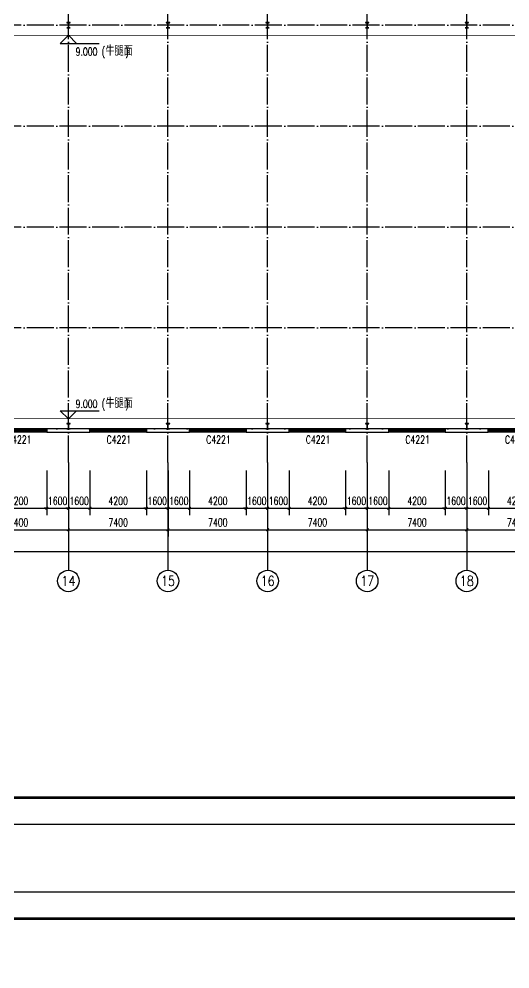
# Model space of a CAD drawing. Extents: x 13276711 to 13543385, y -848943 to -68012.
# Drawn here: x 13438915 to 13475394, y -453583 to -382981 of the extents above; entities that cross this region are included whole.
import ezdxf
from ezdxf.enums import TextEntityAlignment as Align

# ---------------------------------------------------------------- set-up
doc = ezdxf.new("R2010")
doc.units = 0
doc.header["$LTSCALE"] = 1000
doc.header["$MEASUREMENT"] = 0
doc.linetypes.add('DASH', pattern=[0.35, 0.25, -0.1])
doc.linetypes.add('DOTE', pattern=[2.42, 2, -0.2, 0.02, -0.2])
for name, color, linetype in [('AXIS', 3, 'Continuous'), ('AXIS_TEXT', 7, 'Continuous'), ('COLUMN', 2, 'Continuous'), ('DIM_ELEV', 3, 'Continuous'), ('DOTE', 1, 'DOTE'), ('PUB_DIM', 3, 'Continuous'), ('PUB_TEXT', 7, 'Continuous'), ('TK', 4, 'Continuous'), ('WALL-PARAPET', 6, 'Continuous'), ('WINDOW', 4, 'Continuous'), ('WINDOW_TEXT', 7, 'Continuous')]:
    doc.layers.add(name, color=color, linetype=linetype)
doc.styles.add('_TCH_AXIS', font='COMPLEX', dxfattribs={"bigfont": 'GBCBIG'})
doc.styles.add('_TCH_DIM', font='SIMPLEX', dxfattribs={"bigfont": 'GBCBIG'})
doc.styles.add('_TCH_DIM_T3', font='SIMPLEX', dxfattribs={"width": 0.705882, "bigfont": 'GBCBIG'})
doc.styles.add('_TCH_WINDOW', font='SIMPLEX', dxfattribs={"height": 3.5, "bigfont": 'GBCBIG'})
doc.styles.add('COMPLEX', font='COMPLEX')
doc.dimstyles.new('_TCH_ARCH&&200', dxfattribs={"dimtxt": 595, "dimasz": 200, "dimexe": 500, "dimexo": 600, "dimgap": 252.5, "dimtad": 1, "dimdec": 0, "dimzin": 0, "dimdsep": 46, "dimtxsty": '_TCH_DIM_T3', "dimblk": 'ARCHTICK', "dimcen": 0.09, "dimclrt": 7, "dimazin": 2, "dimtfac": 1, "dimtdec": 0, "dimtix": 1, "dimtmove": 2, "dimatfit": 3, "dimfxl": 0, "dimtolj": 1, "dimtzin": 0, "dimarcsym": 0})

# ---------------------------------------------------------------- blocks, each defined once
blk = doc.blocks.new('A$C797E1D2B')
at = {"layer": 'COLUMN'}
h = blk.add_hatch(color=256, dxfattribs=at)
h.paths.add_polyline_path([(125, 400), (250, 400), (250, 388), (130, 388), (130, 200), (125, 200)])
h.paths.add_polyline_path([(0, 400), (125, 400), (125, 200), (120, 200), (120, 388), (0, 388)])
h.paths.add_polyline_path([(0, 12), (120, 12), (120, 200), (125, 200), (125, 0), (0, 0)])
h.paths.add_polyline_path([(125, 200), (130, 200), (130, 12), (250, 12), (250, 0), (125, 0)])
blk.add_lwpolyline([(250, 0), (250, 12), (130, 12), (130, 388), (250, 388), (250, 400), (0, 400), (0, 388), (120, 388), (120, 12), (0, 12), (0, 0)], close=True, dxfattribs=at)
blk = doc.blocks.new('GeYuanFrame_77864667', base_point=(20.09, 4.53))
at = {"layer": 'TK'}
blk.add_lwpolyline([(20.09, 4.53), (20.09, 598.53), (1071.09, 598.53), (1071.09, 4.53)], close=True, dxfattribs=at)
at = {"layer": 'TK', "const_width": 1}
blk.add_lwpolyline([(45.09, 588.53), (1061.09, 588.53), (1061.09, 14.53), (45.09, 14.53)], close=True, dxfattribs=at)
blk = doc.blocks.new('GeYuanFrame_38556713', base_point=(20.09, 4.53))
at = {"layer": 'TK'}
blk.add_lwpolyline([(20.09, 4.53), (20.09, 598.53), (1071.09, 598.53), (1071.09, 4.53)], close=True, dxfattribs=at)
at = {"layer": 'TK', "const_width": 1}
blk.add_lwpolyline([(45.09, 588.53), (1061.09, 588.53), (1061.09, 14.53), (45.09, 14.53)], close=True, dxfattribs=at)
blk = doc.blocks.new('$TCHSYS$WIN2D')
for p, q in [((-0.5, 0.5), (0.5, 0.5)), ((-0.5, 0.5), (-0.5, -0.5)), ((0.5, 0.5), (0.5, -0.5)), ((0.5, 0.167), (-0.5, 0.167)), ((0.5, -0.167), (-0.5, -0.167)), ((-0.5, -0.5), (0.5, -0.5))]:
    blk.add_line(p, q)
blk = doc.blocks.new('_AXISO')
blk.add_circle((0, 0), 0.5)
at = {"layer": 'AXIS_TEXT', "style": 'COMPLEX', "width": 1.041667}
blk.add_attdef('A', text='', height=0.56, dxfattribs=at).set_placement((-0.25, -0.28), (0.25, -0.28), align=Align.FIT)
blk = doc.blocks.new('_ArchTick')
at = {"color": 0, "linetype": 'ByBlock', "const_width": 0.4}
blk.add_lwpolyline([(-0.5, -0.5), (0.5, 0.5)], dxfattribs=at)
blk = doc.blocks.new('*D172')
at = {"layer": 'AXIS', "color": 0, "lineweight": -2}
for p, q in [((13346145, -416543), (13346145, -423043)), ((13509425, -416543), (13509425, -423043)), ((13346145, -422543), (13509425, -422543))]:
    blk.add_line(p, q, dxfattribs=at)
at = {"layer": 'Defpoints', "color": 0}
for p in [(13346145, -415943), (13509425, -415943), (13509425, -422543)]:
    blk.add_point(p, dxfattribs=at)
at = {"layer": 'AXIS', "color": 0, "lineweight": -2, "xscale": 200, "yscale": 200, "zscale": 200, "rotation": 180}
blk.add_blockref('_ArchTick', (13346145, -422543), dxfattribs=at)
at = {"layer": 'AXIS', "color": 0, "lineweight": -2, "xscale": 200, "yscale": 200, "zscale": 200}
blk.add_blockref('_ArchTick', (13509425, -422543), dxfattribs=at)
at = {"layer": 'AXIS', "color": 7, "insert": (13427785, -421993), "char_height": 595, "attachment_point": 5, "style": '_TCH_DIM_T3'}
blk.add_mtext('\\A1;163280', dxfattribs=at)
blk = doc.blocks.new('*D186')
at = {"layer": 'AXIS', "color": 0, "lineweight": -2}
for p, q in [((13435185, -416543), (13435185, -421443)), ((13442585, -416543), (13442585, -421443)), ((13435185, -420943), (13442585, -420943))]:
    blk.add_line(p, q, dxfattribs=at)
at = {"layer": 'Defpoints', "color": 0}
for p in [(13435185, -415943), (13442585, -415943), (13442585, -420943)]:
    blk.add_point(p, dxfattribs=at)
at = {"layer": 'AXIS', "color": 0, "lineweight": -2, "xscale": 200, "yscale": 200, "zscale": 200, "rotation": 180}
blk.add_blockref('_ArchTick', (13435185, -420943), dxfattribs=at)
at = {"layer": 'AXIS', "color": 0, "lineweight": -2, "xscale": 200, "yscale": 200, "zscale": 200}
blk.add_blockref('_ArchTick', (13442585, -420943), dxfattribs=at)
at = {"layer": 'AXIS', "color": 7, "insert": (13438885, -420393), "char_height": 595, "attachment_point": 5, "style": '_TCH_DIM_T3'}
blk.add_mtext('\\A1;7400', dxfattribs=at)
blk = doc.blocks.new('*D187')
at = {"layer": 'AXIS', "color": 0, "lineweight": -2}
for p, q in [((13442585, -416543), (13442585, -421443)), ((13449985, -416543), (13449985, -421443)), ((13442585, -420943), (13449985, -420943))]:
    blk.add_line(p, q, dxfattribs=at)
at = {"layer": 'Defpoints', "color": 0}
for p in [(13442585, -415943), (13449985, -415943), (13449985, -420943)]:
    blk.add_point(p, dxfattribs=at)
at = {"layer": 'AXIS', "color": 0, "lineweight": -2, "xscale": 200, "yscale": 200, "zscale": 200, "rotation": 180}
blk.add_blockref('_ArchTick', (13442585, -420943), dxfattribs=at)
at = {"layer": 'AXIS', "color": 0, "lineweight": -2, "xscale": 200, "yscale": 200, "zscale": 200}
blk.add_blockref('_ArchTick', (13449985, -420943), dxfattribs=at)
at = {"layer": 'AXIS', "color": 7, "insert": (13446285, -420393), "char_height": 595, "attachment_point": 5, "style": '_TCH_DIM_T3'}
blk.add_mtext('\\A1;7400', dxfattribs=at)
blk = doc.blocks.new('*D188')
at = {"layer": 'AXIS', "color": 0, "lineweight": -2}
for p, q in [((13449985, -416543), (13449985, -421443)), ((13457385, -416543), (13457385, -421443)), ((13449985, -420943), (13457385, -420943))]:
    blk.add_line(p, q, dxfattribs=at)
at = {"layer": 'Defpoints', "color": 0}
for p in [(13449985, -415943), (13457385, -415943), (13457385, -420943)]:
    blk.add_point(p, dxfattribs=at)
at = {"layer": 'AXIS', "color": 0, "lineweight": -2, "xscale": 200, "yscale": 200, "zscale": 200, "rotation": 180}
blk.add_blockref('_ArchTick', (13449985, -420943), dxfattribs=at)
at = {"layer": 'AXIS', "color": 0, "lineweight": -2, "xscale": 200, "yscale": 200, "zscale": 200}
blk.add_blockref('_ArchTick', (13457385, -420943), dxfattribs=at)
at = {"layer": 'AXIS', "color": 7, "insert": (13453685, -420393), "char_height": 595, "attachment_point": 5, "style": '_TCH_DIM_T3'}
blk.add_mtext('\\A1;7400', dxfattribs=at)
blk = doc.blocks.new('*D189')
at = {"layer": 'AXIS', "color": 0, "lineweight": -2}
for p, q in [((13457385, -416543), (13457385, -421443)), ((13464785, -416543), (13464785, -421443)), ((13457385, -420943), (13464785, -420943))]:
    blk.add_line(p, q, dxfattribs=at)
at = {"layer": 'Defpoints', "color": 0}
for p in [(13457385, -415943), (13464785, -415943), (13464785, -420943)]:
    blk.add_point(p, dxfattribs=at)
at = {"layer": 'AXIS', "color": 0, "lineweight": -2, "xscale": 200, "yscale": 200, "zscale": 200, "rotation": 180}
blk.add_blockref('_ArchTick', (13457385, -420943), dxfattribs=at)
at = {"layer": 'AXIS', "color": 0, "lineweight": -2, "xscale": 200, "yscale": 200, "zscale": 200}
blk.add_blockref('_ArchTick', (13464785, -420943), dxfattribs=at)
at = {"layer": 'AXIS', "color": 7, "insert": (13461085, -420393), "char_height": 595, "attachment_point": 5, "style": '_TCH_DIM_T3'}
blk.add_mtext('\\A1;7400', dxfattribs=at)
blk = doc.blocks.new('*D190')
at = {"layer": 'AXIS', "color": 0, "lineweight": -2}
for p, q in [((13464785, -416543), (13464785, -421443)), ((13472185, -416543), (13472185, -421443)), ((13464785, -420943), (13472185, -420943))]:
    blk.add_line(p, q, dxfattribs=at)
at = {"layer": 'Defpoints', "color": 0}
for p in [(13464785, -415943), (13472185, -415943), (13472185, -420943)]:
    blk.add_point(p, dxfattribs=at)
at = {"layer": 'AXIS', "color": 0, "lineweight": -2, "xscale": 200, "yscale": 200, "zscale": 200, "rotation": 180}
blk.add_blockref('_ArchTick', (13464785, -420943), dxfattribs=at)
at = {"layer": 'AXIS', "color": 0, "lineweight": -2, "xscale": 200, "yscale": 200, "zscale": 200}
blk.add_blockref('_ArchTick', (13472185, -420943), dxfattribs=at)
at = {"layer": 'AXIS', "color": 7, "insert": (13468485, -420393), "char_height": 595, "attachment_point": 5, "style": '_TCH_DIM_T3'}
blk.add_mtext('\\A1;7400', dxfattribs=at)
blk = doc.blocks.new('*D191')
at = {"layer": 'AXIS', "color": 0, "lineweight": -2}
for p, q in [((13472185, -416543), (13472185, -421443)), ((13479585, -416543), (13479585, -421443)), ((13472185, -420943), (13479585, -420943))]:
    blk.add_line(p, q, dxfattribs=at)
at = {"layer": 'Defpoints', "color": 0}
for p in [(13472185, -415943), (13479585, -415943), (13479585, -420943)]:
    blk.add_point(p, dxfattribs=at)
at = {"layer": 'AXIS', "color": 0, "lineweight": -2, "xscale": 200, "yscale": 200, "zscale": 200, "rotation": 180}
blk.add_blockref('_ArchTick', (13472185, -420943), dxfattribs=at)
at = {"layer": 'AXIS', "color": 0, "lineweight": -2, "xscale": 200, "yscale": 200, "zscale": 200}
blk.add_blockref('_ArchTick', (13479585, -420943), dxfattribs=at)
at = {"layer": 'AXIS', "color": 7, "insert": (13475885, -420393), "char_height": 595, "attachment_point": 5, "style": '_TCH_DIM_T3'}
blk.add_mtext('\\A1;7400', dxfattribs=at)
blk = doc.blocks.new('*D541')
at = {"layer": 'Defpoints', "color": 0}
for p in [(13436785, -415943), (13440985, -415943), (13440985, -419343)]:
    blk.add_point(p, dxfattribs=at)
at = {"layer": 'PUB_DIM', "color": 0, "lineweight": -2}
for p, q in [((13436785, -416543), (13436785, -419843)), ((13440985, -416543), (13440985, -419843)), ((13436785, -419343), (13440985, -419343))]:
    blk.add_line(p, q, dxfattribs=at)
at = {"layer": 'PUB_DIM', "color": 0, "lineweight": -2, "xscale": 200, "yscale": 200, "zscale": 200, "rotation": 180}
blk.add_blockref('_ArchTick', (13436785, -419343), dxfattribs=at)
at = {"layer": 'PUB_DIM', "color": 0, "lineweight": -2, "xscale": 200, "yscale": 200, "zscale": 200}
blk.add_blockref('_ArchTick', (13440985, -419343), dxfattribs=at)
at = {"layer": 'PUB_DIM', "color": 7, "insert": (13438885, -418793), "char_height": 595, "attachment_point": 5, "style": '_TCH_DIM_T3'}
blk.add_mtext('\\A1;4200', dxfattribs=at)
blk = doc.blocks.new('*D542')
at = {"layer": 'Defpoints', "color": 0}
for p in [(13440985, -415943), (13442585, -415943), (13442585, -419343)]:
    blk.add_point(p, dxfattribs=at)
at = {"layer": 'PUB_DIM', "color": 0, "lineweight": -2}
for p, q in [((13440985, -416543), (13440985, -419843)), ((13442585, -416543), (13442585, -419843)), ((13440985, -419343), (13440785, -419343)), ((13440985, -419343), (13442585, -419343)), ((13442585, -419343), (13442785, -419343))]:
    blk.add_line(p, q, dxfattribs=at)
at = {"layer": 'PUB_DIM', "color": 0, "lineweight": -2, "xscale": 200, "yscale": 200, "zscale": 200}
blk.add_blockref('_ArchTick', (13440985, -419343), dxfattribs=at)
at = {"layer": 'PUB_DIM', "color": 0, "lineweight": -2, "xscale": 200, "yscale": 200, "zscale": 200, "rotation": 180}
blk.add_blockref('_ArchTick', (13442585, -419343), dxfattribs=at)
at = {"layer": 'PUB_DIM', "color": 7, "insert": (13441785, -418793), "char_height": 595, "attachment_point": 5, "style": '_TCH_DIM_T3'}
blk.add_mtext('\\A1;1600', dxfattribs=at)
blk = doc.blocks.new('*D543')
at = {"layer": 'Defpoints', "color": 0}
for p in [(13442585, -415943), (13444185, -415943), (13444185, -419343)]:
    blk.add_point(p, dxfattribs=at)
at = {"layer": 'PUB_DIM', "color": 0, "lineweight": -2}
for p, q in [((13442585, -416543), (13442585, -419843)), ((13444185, -416543), (13444185, -419843)), ((13442585, -419343), (13442385, -419343)), ((13442585, -419343), (13444185, -419343)), ((13444185, -419343), (13444385, -419343))]:
    blk.add_line(p, q, dxfattribs=at)
at = {"layer": 'PUB_DIM', "color": 0, "lineweight": -2, "xscale": 200, "yscale": 200, "zscale": 200}
blk.add_blockref('_ArchTick', (13442585, -419343), dxfattribs=at)
at = {"layer": 'PUB_DIM', "color": 0, "lineweight": -2, "xscale": 200, "yscale": 200, "zscale": 200, "rotation": 180}
blk.add_blockref('_ArchTick', (13444185, -419343), dxfattribs=at)
at = {"layer": 'PUB_DIM', "color": 7, "insert": (13443385, -418793), "char_height": 595, "attachment_point": 5, "style": '_TCH_DIM_T3'}
blk.add_mtext('\\A1;1600', dxfattribs=at)
blk = doc.blocks.new('*D544')
at = {"layer": 'Defpoints', "color": 0}
for p in [(13444185, -415943), (13448385, -415943), (13448385, -419343)]:
    blk.add_point(p, dxfattribs=at)
at = {"layer": 'PUB_DIM', "color": 0, "lineweight": -2}
for p, q in [((13444185, -416543), (13444185, -419843)), ((13448385, -416543), (13448385, -419843)), ((13444185, -419343), (13448385, -419343))]:
    blk.add_line(p, q, dxfattribs=at)
at = {"layer": 'PUB_DIM', "color": 0, "lineweight": -2, "xscale": 200, "yscale": 200, "zscale": 200, "rotation": 180}
blk.add_blockref('_ArchTick', (13444185, -419343), dxfattribs=at)
at = {"layer": 'PUB_DIM', "color": 0, "lineweight": -2, "xscale": 200, "yscale": 200, "zscale": 200}
blk.add_blockref('_ArchTick', (13448385, -419343), dxfattribs=at)
at = {"layer": 'PUB_DIM', "color": 7, "insert": (13446285, -418793), "char_height": 595, "attachment_point": 5, "style": '_TCH_DIM_T3'}
blk.add_mtext('\\A1;4200', dxfattribs=at)
blk = doc.blocks.new('*D545')
at = {"layer": 'Defpoints', "color": 0}
for p in [(13448385, -415943), (13449985, -415943), (13449985, -419343)]:
    blk.add_point(p, dxfattribs=at)
at = {"layer": 'PUB_DIM', "color": 0, "lineweight": -2}
for p, q in [((13448385, -416543), (13448385, -419843)), ((13449985, -416543), (13449985, -419843)), ((13448385, -419343), (13448185, -419343)), ((13448385, -419343), (13449985, -419343)), ((13449985, -419343), (13450185, -419343))]:
    blk.add_line(p, q, dxfattribs=at)
at = {"layer": 'PUB_DIM', "color": 0, "lineweight": -2, "xscale": 200, "yscale": 200, "zscale": 200}
blk.add_blockref('_ArchTick', (13448385, -419343), dxfattribs=at)
at = {"layer": 'PUB_DIM', "color": 0, "lineweight": -2, "xscale": 200, "yscale": 200, "zscale": 200, "rotation": 180}
blk.add_blockref('_ArchTick', (13449985, -419343), dxfattribs=at)
at = {"layer": 'PUB_DIM', "color": 7, "insert": (13449185, -418793), "char_height": 595, "attachment_point": 5, "style": '_TCH_DIM_T3'}
blk.add_mtext('\\A1;1600', dxfattribs=at)
blk = doc.blocks.new('*D546')
at = {"layer": 'Defpoints', "color": 0}
for p in [(13449985, -415943), (13451585, -415943), (13451585, -419343)]:
    blk.add_point(p, dxfattribs=at)
at = {"layer": 'PUB_DIM', "color": 0, "lineweight": -2}
for p, q in [((13449985, -416543), (13449985, -419843)), ((13451585, -416543), (13451585, -419843)), ((13449985, -419343), (13449785, -419343)), ((13449985, -419343), (13451585, -419343)), ((13451585, -419343), (13451785, -419343))]:
    blk.add_line(p, q, dxfattribs=at)
at = {"layer": 'PUB_DIM', "color": 0, "lineweight": -2, "xscale": 200, "yscale": 200, "zscale": 200}
blk.add_blockref('_ArchTick', (13449985, -419343), dxfattribs=at)
at = {"layer": 'PUB_DIM', "color": 0, "lineweight": -2, "xscale": 200, "yscale": 200, "zscale": 200, "rotation": 180}
blk.add_blockref('_ArchTick', (13451585, -419343), dxfattribs=at)
at = {"layer": 'PUB_DIM', "color": 7, "insert": (13450785, -418793), "char_height": 595, "attachment_point": 5, "style": '_TCH_DIM_T3'}
blk.add_mtext('\\A1;1600', dxfattribs=at)
blk = doc.blocks.new('*D547')
at = {"layer": 'Defpoints', "color": 0}
for p in [(13451585, -415943), (13455785, -415943), (13455785, -419343)]:
    blk.add_point(p, dxfattribs=at)
at = {"layer": 'PUB_DIM', "color": 0, "lineweight": -2}
for p, q in [((13451585, -416543), (13451585, -419843)), ((13455785, -416543), (13455785, -419843)), ((13451585, -419343), (13455785, -419343))]:
    blk.add_line(p, q, dxfattribs=at)
at = {"layer": 'PUB_DIM', "color": 0, "lineweight": -2, "xscale": 200, "yscale": 200, "zscale": 200, "rotation": 180}
blk.add_blockref('_ArchTick', (13451585, -419343), dxfattribs=at)
at = {"layer": 'PUB_DIM', "color": 0, "lineweight": -2, "xscale": 200, "yscale": 200, "zscale": 200}
blk.add_blockref('_ArchTick', (13455785, -419343), dxfattribs=at)
at = {"layer": 'PUB_DIM', "color": 7, "insert": (13453685, -418793), "char_height": 595, "attachment_point": 5, "style": '_TCH_DIM_T3'}
blk.add_mtext('\\A1;4200', dxfattribs=at)
blk = doc.blocks.new('*D548')
at = {"layer": 'Defpoints', "color": 0}
for p in [(13455785, -415943), (13457385, -415943), (13457385, -419343)]:
    blk.add_point(p, dxfattribs=at)
at = {"layer": 'PUB_DIM', "color": 0, "lineweight": -2}
for p, q in [((13455785, -416543), (13455785, -419843)), ((13457385, -416543), (13457385, -419843)), ((13455785, -419343), (13455585, -419343)), ((13455785, -419343), (13457385, -419343)), ((13457385, -419343), (13457585, -419343))]:
    blk.add_line(p, q, dxfattribs=at)
at = {"layer": 'PUB_DIM', "color": 0, "lineweight": -2, "xscale": 200, "yscale": 200, "zscale": 200}
blk.add_blockref('_ArchTick', (13455785, -419343), dxfattribs=at)
at = {"layer": 'PUB_DIM', "color": 0, "lineweight": -2, "xscale": 200, "yscale": 200, "zscale": 200, "rotation": 180}
blk.add_blockref('_ArchTick', (13457385, -419343), dxfattribs=at)
at = {"layer": 'PUB_DIM', "color": 7, "insert": (13456585, -418793), "char_height": 595, "attachment_point": 5, "style": '_TCH_DIM_T3'}
blk.add_mtext('\\A1;1600', dxfattribs=at)
blk = doc.blocks.new('*D549')
at = {"layer": 'Defpoints', "color": 0}
for p in [(13457385, -415943), (13458985, -415943), (13458985, -419343)]:
    blk.add_point(p, dxfattribs=at)
at = {"layer": 'PUB_DIM', "color": 0, "lineweight": -2}
for p, q in [((13457385, -416543), (13457385, -419843)), ((13458985, -416543), (13458985, -419843)), ((13457385, -419343), (13457185, -419343)), ((13457385, -419343), (13458985, -419343)), ((13458985, -419343), (13459185, -419343))]:
    blk.add_line(p, q, dxfattribs=at)
at = {"layer": 'PUB_DIM', "color": 0, "lineweight": -2, "xscale": 200, "yscale": 200, "zscale": 200}
blk.add_blockref('_ArchTick', (13457385, -419343), dxfattribs=at)
at = {"layer": 'PUB_DIM', "color": 0, "lineweight": -2, "xscale": 200, "yscale": 200, "zscale": 200, "rotation": 180}
blk.add_blockref('_ArchTick', (13458985, -419343), dxfattribs=at)
at = {"layer": 'PUB_DIM', "color": 7, "insert": (13458185, -418793), "char_height": 595, "attachment_point": 5, "style": '_TCH_DIM_T3'}
blk.add_mtext('\\A1;1600', dxfattribs=at)
blk = doc.blocks.new('*D550')
at = {"layer": 'Defpoints', "color": 0}
for p in [(13458985, -415943), (13463185, -415943), (13463185, -419343)]:
    blk.add_point(p, dxfattribs=at)
at = {"layer": 'PUB_DIM', "color": 0, "lineweight": -2}
for p, q in [((13458985, -416543), (13458985, -419843)), ((13463185, -416543), (13463185, -419843)), ((13458985, -419343), (13463185, -419343))]:
    blk.add_line(p, q, dxfattribs=at)
at = {"layer": 'PUB_DIM', "color": 0, "lineweight": -2, "xscale": 200, "yscale": 200, "zscale": 200, "rotation": 180}
blk.add_blockref('_ArchTick', (13458985, -419343), dxfattribs=at)
at = {"layer": 'PUB_DIM', "color": 0, "lineweight": -2, "xscale": 200, "yscale": 200, "zscale": 200}
blk.add_blockref('_ArchTick', (13463185, -419343), dxfattribs=at)
at = {"layer": 'PUB_DIM', "color": 7, "insert": (13461085, -418793), "char_height": 595, "attachment_point": 5, "style": '_TCH_DIM_T3'}
blk.add_mtext('\\A1;4200', dxfattribs=at)
blk = doc.blocks.new('*D551')
at = {"layer": 'Defpoints', "color": 0}
for p in [(13463185, -415943), (13464785, -415943), (13464785, -419343)]:
    blk.add_point(p, dxfattribs=at)
at = {"layer": 'PUB_DIM', "color": 0, "lineweight": -2}
for p, q in [((13463185, -416543), (13463185, -419843)), ((13464785, -416543), (13464785, -419843)), ((13463185, -419343), (13462985, -419343)), ((13463185, -419343), (13464785, -419343)), ((13464785, -419343), (13464985, -419343))]:
    blk.add_line(p, q, dxfattribs=at)
at = {"layer": 'PUB_DIM', "color": 0, "lineweight": -2, "xscale": 200, "yscale": 200, "zscale": 200}
blk.add_blockref('_ArchTick', (13463185, -419343), dxfattribs=at)
at = {"layer": 'PUB_DIM', "color": 0, "lineweight": -2, "xscale": 200, "yscale": 200, "zscale": 200, "rotation": 180}
blk.add_blockref('_ArchTick', (13464785, -419343), dxfattribs=at)
at = {"layer": 'PUB_DIM', "color": 7, "insert": (13463985, -418793), "char_height": 595, "attachment_point": 5, "style": '_TCH_DIM_T3'}
blk.add_mtext('\\A1;1600', dxfattribs=at)
blk = doc.blocks.new('*D552')
at = {"layer": 'Defpoints', "color": 0}
for p in [(13464785, -415943), (13466385, -415943), (13466385, -419343)]:
    blk.add_point(p, dxfattribs=at)
at = {"layer": 'PUB_DIM', "color": 0, "lineweight": -2}
for p, q in [((13464785, -416543), (13464785, -419843)), ((13466385, -416543), (13466385, -419843)), ((13464785, -419343), (13464585, -419343)), ((13464785, -419343), (13466385, -419343)), ((13466385, -419343), (13466585, -419343))]:
    blk.add_line(p, q, dxfattribs=at)
at = {"layer": 'PUB_DIM', "color": 0, "lineweight": -2, "xscale": 200, "yscale": 200, "zscale": 200}
blk.add_blockref('_ArchTick', (13464785, -419343), dxfattribs=at)
at = {"layer": 'PUB_DIM', "color": 0, "lineweight": -2, "xscale": 200, "yscale": 200, "zscale": 200, "rotation": 180}
blk.add_blockref('_ArchTick', (13466385, -419343), dxfattribs=at)
at = {"layer": 'PUB_DIM', "color": 7, "insert": (13465585, -418793), "char_height": 595, "attachment_point": 5, "style": '_TCH_DIM_T3'}
blk.add_mtext('\\A1;1600', dxfattribs=at)
blk = doc.blocks.new('*D553')
at = {"layer": 'Defpoints', "color": 0}
for p in [(13466385, -415943), (13470585, -415943), (13470585, -419343)]:
    blk.add_point(p, dxfattribs=at)
at = {"layer": 'PUB_DIM', "color": 0, "lineweight": -2}
for p, q in [((13466385, -416543), (13466385, -419843)), ((13470585, -416543), (13470585, -419843)), ((13466385, -419343), (13470585, -419343))]:
    blk.add_line(p, q, dxfattribs=at)
at = {"layer": 'PUB_DIM', "color": 0, "lineweight": -2, "xscale": 200, "yscale": 200, "zscale": 200, "rotation": 180}
blk.add_blockref('_ArchTick', (13466385, -419343), dxfattribs=at)
at = {"layer": 'PUB_DIM', "color": 0, "lineweight": -2, "xscale": 200, "yscale": 200, "zscale": 200}
blk.add_blockref('_ArchTick', (13470585, -419343), dxfattribs=at)
at = {"layer": 'PUB_DIM', "color": 7, "insert": (13468485, -418793), "char_height": 595, "attachment_point": 5, "style": '_TCH_DIM_T3'}
blk.add_mtext('\\A1;4200', dxfattribs=at)
blk = doc.blocks.new('*D554')
at = {"layer": 'Defpoints', "color": 0}
for p in [(13470585, -415943), (13472185, -415943), (13472185, -419343)]:
    blk.add_point(p, dxfattribs=at)
at = {"layer": 'PUB_DIM', "color": 0, "lineweight": -2}
for p, q in [((13470585, -416543), (13470585, -419843)), ((13472185, -416543), (13472185, -419843)), ((13470585, -419343), (13470385, -419343)), ((13470585, -419343), (13472185, -419343)), ((13472185, -419343), (13472385, -419343))]:
    blk.add_line(p, q, dxfattribs=at)
at = {"layer": 'PUB_DIM', "color": 0, "lineweight": -2, "xscale": 200, "yscale": 200, "zscale": 200}
blk.add_blockref('_ArchTick', (13470585, -419343), dxfattribs=at)
at = {"layer": 'PUB_DIM', "color": 0, "lineweight": -2, "xscale": 200, "yscale": 200, "zscale": 200, "rotation": 180}
blk.add_blockref('_ArchTick', (13472185, -419343), dxfattribs=at)
at = {"layer": 'PUB_DIM', "color": 7, "insert": (13471385, -418793), "char_height": 595, "attachment_point": 5, "style": '_TCH_DIM_T3'}
blk.add_mtext('\\A1;1600', dxfattribs=at)
blk = doc.blocks.new('*D555')
at = {"layer": 'Defpoints', "color": 0}
for p in [(13472185, -415943), (13473785, -415943), (13473785, -419343)]:
    blk.add_point(p, dxfattribs=at)
at = {"layer": 'PUB_DIM', "color": 0, "lineweight": -2}
for p, q in [((13472185, -416543), (13472185, -419843)), ((13473785, -416543), (13473785, -419843)), ((13472185, -419343), (13471985, -419343)), ((13472185, -419343), (13473785, -419343)), ((13473785, -419343), (13473985, -419343))]:
    blk.add_line(p, q, dxfattribs=at)
at = {"layer": 'PUB_DIM', "color": 0, "lineweight": -2, "xscale": 200, "yscale": 200, "zscale": 200}
blk.add_blockref('_ArchTick', (13472185, -419343), dxfattribs=at)
at = {"layer": 'PUB_DIM', "color": 0, "lineweight": -2, "xscale": 200, "yscale": 200, "zscale": 200, "rotation": 180}
blk.add_blockref('_ArchTick', (13473785, -419343), dxfattribs=at)
at = {"layer": 'PUB_DIM', "color": 7, "insert": (13472985, -418793), "char_height": 595, "attachment_point": 5, "style": '_TCH_DIM_T3'}
blk.add_mtext('\\A1;1600', dxfattribs=at)
blk = doc.blocks.new('*D556')
at = {"layer": 'Defpoints', "color": 0}
for p in [(13473785, -415943), (13477985, -415943), (13477985, -419343)]:
    blk.add_point(p, dxfattribs=at)
at = {"layer": 'PUB_DIM', "color": 0, "lineweight": -2}
for p, q in [((13473785, -416543), (13473785, -419843)), ((13477985, -416543), (13477985, -419843)), ((13473785, -419343), (13477985, -419343))]:
    blk.add_line(p, q, dxfattribs=at)
at = {"layer": 'PUB_DIM', "color": 0, "lineweight": -2, "xscale": 200, "yscale": 200, "zscale": 200, "rotation": 180}
blk.add_blockref('_ArchTick', (13473785, -419343), dxfattribs=at)
at = {"layer": 'PUB_DIM', "color": 0, "lineweight": -2, "xscale": 200, "yscale": 200, "zscale": 200}
blk.add_blockref('_ArchTick', (13477985, -419343), dxfattribs=at)
at = {"layer": 'PUB_DIM', "color": 7, "insert": (13475885, -418793), "char_height": 595, "attachment_point": 5, "style": '_TCH_DIM_T3'}
blk.add_mtext('\\A1;4200', dxfattribs=at)

msp = doc.modelspace()

# ---------------------------------------------------------------- linework, layer by layer
at = {"linetype": 'DASH', "ltscale": 5, "const_width": 50}
for points in [[(13509184.8, -384193.1), (13346384.8, -384193.1)], [(13509184.8, -412693.1), (13346384.8, -412693.1)]]:
    msp.add_lwpolyline(points, dxfattribs=at)
at = {"layer": 'AXIS'}
for p, q in [((13442584.8, -415943.1), (13442584.8, -423943.1)), ((13449984.8, -415943.1), (13449984.8, -423943.1)), ((13457384.8, -415943.1), (13457384.8, -423943.1)), ((13464784.8, -415943.1), (13464784.8, -423943.1)), ((13472184.8, -415943.1), (13472184.8, -423943.1))]:
    msp.add_line(p, q, dxfattribs=at)
at = {"layer": 'DIM_ELEV'}
for p, q in [((13442584.8, -384193.1), (13441984.8, -384793.1)), ((13442584.8, -384193.1), (13443184.8, -384793.1)), ((13441984.8, -384793.1), (13444861.8, -384793.1)), ((13442584.8, -412693.1), (13441984.8, -412093.1)), ((13441984.8, -412093.1), (13444861.8, -412093.1)), ((13442584.8, -412693.1), (13443184.8, -412093.1))]:
    msp.add_line(p, q, dxfattribs=at)
at = {"layer": 'DOTE'}
for p, q in [((13442584.8, -415943.1), (13442584.8, -350943.1)), ((13449984.8, -415943.1), (13449984.8, -350943.1)), ((13457384.8, -415943.1), (13457384.8, -350943.1)), ((13464784.8, -415943.1), (13464784.8, -350943.1)), ((13472184.8, -415943.1), (13472184.8, -350943.1)), ((13511684.8, -383443.1), (13343884.8, -383443.1)), ((13511684.8, -390943.1), (13343884.8, -390943.1)), ((13511684.8, -398443.1), (13343884.8, -398443.1)), ((13511684.8, -405943.1), (13343884.8, -405943.1)), ((13511684.8, -413443.1), (13343884.8, -413443.1))]:
    msp.add_line(p, q, dxfattribs=at)
at = {"layer": 'WALL-PARAPET'}
for p, q in [((13444184.8, -413443.1), (13440984.8, -413443.1)), ((13440984.8, -413443.1), (13440984.8, -413683.1)), ((13440984.8, -413683.1), (13444184.8, -413683.1)), ((13444184.8, -413683.1), (13444184.8, -413443.1)), ((13451584.8, -413443.1), (13448384.8, -413443.1)), ((13448384.8, -413443.1), (13448384.8, -413683.1)), ((13448384.8, -413683.1), (13451584.8, -413683.1)), ((13451584.8, -413683.1), (13451584.8, -413443.1)), ((13458984.8, -413443.1), (13455784.8, -413443.1)), ((13455784.8, -413443.1), (13455784.8, -413683.1)), ((13455784.8, -413683.1), (13458984.8, -413683.1)), ((13458984.8, -413683.1), (13458984.8, -413443.1)), ((13466384.8, -413443.1), (13463184.8, -413443.1)), ((13463184.8, -413443.1), (13463184.8, -413683.1)), ((13463184.8, -413683.1), (13466384.8, -413683.1)), ((13466384.8, -413683.1), (13466384.8, -413443.1)), ((13473784.8, -413443.1), (13470584.8, -413443.1)), ((13470584.8, -413443.1), (13470584.8, -413683.1)), ((13470584.8, -413683.1), (13473784.8, -413683.1)), ((13473784.8, -413683.1), (13473784.8, -413443.1))]:
    msp.add_line(p, q, dxfattribs=at)

# ---------------------------------------------------------------- block references
at = {"xscale": 200, "yscale": 200, "zscale": 200}
for name, p in [('GeYuanFrame_77864667', (13328184.8, -442843.1)), ('GeYuanFrame_38556713', (13328184.8, -566643.1))]:
    msp.add_blockref(name, p, dxfattribs=at)
at = {"rotation": 180}
for p in [(13442709.9, -383243.1), (13450109.9, -383243.1), (13457509.9, -383243.1), (13464909.9, -383243.1), (13472309.9, -383243.1), (13442709.9, -413043.1), (13450109.9, -413043.1), (13457509.9, -413043.1), (13464909.9, -413043.1), (13472309.9, -413043.1)]:
    msp.add_blockref('A$C797E1D2B', p, dxfattribs=at)
at = {"layer": 'AXIS'}
ref = msp.add_blockref('_AXISO', (13442584.8, -424743.1), dxfattribs=dict(at, xscale=1600, yscale=1600, zscale=1600))
ref.add_attrib('A', '14', dxfattribs={"layer": 'AXIS_TEXT', "ltscale": 0.5, "height": 717.89, "style": '_TCH_AXIS'}).set_placement((13442055, -425102), (13443114.7, -425102), align=Align.FIT)
ref = msp.add_blockref('_AXISO', (13449984.8, -424743.1), dxfattribs=dict(at, xscale=1600, yscale=1600, zscale=1600))
ref.add_attrib('A', '15', dxfattribs={"layer": 'AXIS_TEXT', "ltscale": 0.5, "height": 750.73, "style": '_TCH_AXIS'}).set_placement((13449466.5, -425118.4), (13450503.2, -425118.4), align=Align.FIT)
ref = msp.add_blockref('_AXISO', (13457384.8, -424743.1), dxfattribs=dict(at, xscale=1600, yscale=1600, zscale=1600))
ref.add_attrib('A', '16', dxfattribs={"layer": 'AXIS_TEXT', "ltscale": 0.5, "height": 750.73, "style": '_TCH_AXIS'}).set_placement((13456866.5, -425118.4), (13457903.2, -425118.4), align=Align.FIT)
ref = msp.add_blockref('_AXISO', (13464784.8, -424743.1), dxfattribs=dict(at, xscale=1600, yscale=1600, zscale=1600))
ref.add_attrib('A', '17', dxfattribs={"layer": 'AXIS_TEXT', "ltscale": 0.5, "height": 750.73, "style": '_TCH_AXIS'}).set_placement((13464266.5, -425118.4), (13465303.2, -425118.4), align=Align.FIT)
ref = msp.add_blockref('_AXISO', (13472184.8, -424743.1), dxfattribs=dict(at, xscale=1600, yscale=1600, zscale=1600))
ref.add_attrib('A', '18', dxfattribs={"layer": 'AXIS_TEXT', "ltscale": 0.5, "height": 750.73, "style": '_TCH_AXIS'}).set_placement((13471666.5, -425118.4), (13472703.2, -425118.4), align=Align.FIT)
at = {"layer": 'WINDOW'}
ref = msp.add_blockref('$TCHSYS$WIN2D', (13438884.8, -413563.1), dxfattribs=dict(at, xscale=-4200, yscale=240, zscale=-4200))
ref.add_attrib('A', 'C4221', (13438024.8, -414540.4), dxfattribs={"layer": 'WINDOW_TEXT', "ltscale": 0.5, "height": 595, "style": '_TCH_WINDOW', "width": 0.705882})
ref = msp.add_blockref('$TCHSYS$WIN2D', (13446284.8, -413563.1), dxfattribs=dict(at, xscale=-4200, yscale=240, zscale=-4200))
ref.add_attrib('A', 'C4221', (13445424.8, -414540.4), dxfattribs={"layer": 'WINDOW_TEXT', "ltscale": 0.5, "height": 595, "style": '_TCH_WINDOW', "width": 0.705882})
ref = msp.add_blockref('$TCHSYS$WIN2D', (13453684.8, -413563.1), dxfattribs=dict(at, xscale=-4200, yscale=240, zscale=-4200))
ref.add_attrib('A', 'C4221', (13452824.8, -414540.4), dxfattribs={"layer": 'WINDOW_TEXT', "ltscale": 0.5, "height": 595, "style": '_TCH_WINDOW', "width": 0.705882})
ref = msp.add_blockref('$TCHSYS$WIN2D', (13461084.8, -413563.1), dxfattribs=dict(at, xscale=-4200, yscale=240, zscale=-4200))
ref.add_attrib('A', 'C4221', (13460224.8, -414540.4), dxfattribs={"layer": 'WINDOW_TEXT', "ltscale": 0.5, "height": 595, "style": '_TCH_WINDOW', "width": 0.705882})
ref = msp.add_blockref('$TCHSYS$WIN2D', (13468484.8, -413563.1), dxfattribs=dict(at, xscale=-4200, yscale=240, zscale=-4200))
ref.add_attrib('A', 'C4221', (13467624.8, -414540.4), dxfattribs={"layer": 'WINDOW_TEXT', "ltscale": 0.5, "height": 595, "style": '_TCH_WINDOW', "width": 0.705882})
ref = msp.add_blockref('$TCHSYS$WIN2D', (13475884.8, -413563.1), dxfattribs=dict(at, xscale=-4200, yscale=240, zscale=-4200))
ref.add_attrib('A', 'C4221', (13475024.8, -414540.4), dxfattribs={"layer": 'WINDOW_TEXT', "ltscale": 0.5, "height": 595, "style": '_TCH_WINDOW', "width": 0.705882})

# ---------------------------------------------------------------- texts
at = {"layer": 'PUB_TEXT', "style": '_TCH_DIM', "width": 0.705882}
for s, p in [('9.000', (13443121.8, -385703.1)), ('(', (13445061.8, -385703.1)), (')', (13446816.3, -385703.1)), ('9.000', (13443121.8, -411883.1)), ('(', (13445061.8, -411883.1)), (')', (13446816.3, -411883.1))]:
    msp.add_text(s, height=595, dxfattribs=at).set_placement(p)
at = {"layer": 'PUB_TEXT', "style": '_TCH_DIM'}
for p in [(13445341.8, -385703.1), (13445341.8, -411883.1)]:
    msp.add_text('牛腿面', height=675.18, dxfattribs=at).set_placement(p)

# ---------------------------------------------------------------- dimensions: what is measured, and where the dimension line sits
at = {"layer": 'AXIS'}
for p1, p2, distance, text, picture, middle in [((13346144.8, -415943.1), (13509424.8, -415943.1), -6600, '163280', '*D172', (13427784.8, -421993.1)), ((13435184.8, -415943.1), (13442584.8, -415943.1), -5000, '7400', '*D186', (13438884.8, -420393.1)), ((13442584.8, -415943.1), (13449984.8, -415943.1), -5000, '7400', '*D187', (13446284.8, -420393.1)), ((13449984.8, -415943.1), (13457384.8, -415943.1), -5000, '7400', '*D188', (13453684.8, -420393.1)), ((13457384.8, -415943.1), (13464784.8, -415943.1), -5000, '7400', '*D189', (13461084.8, -420393.1)), ((13464784.8, -415943.1), (13472184.8, -415943.1), -5000, '7400', '*D190', (13468484.8, -420393.1)), ((13472184.8, -415943.1), (13479584.8, -415943.1), -5000, '7400', '*D191', (13475884.8, -420393.1))]:
    dim = msp.add_aligned_dim(p1=p1, p2=p2, distance=distance, text=text, dimstyle='_TCH_ARCH&&200', dxfattribs=at)
    dim.commit()
    dim.dimension.update_dxf_attribs({"geometry": picture, "text_midpoint": middle})
at = {"layer": 'PUB_DIM'}
for p1, p2, text, picture, middle in [((13436784.8, -415943.1), (13440984.8, -415943.1), '4200', '*D541', (13438884.8, -418793.1)), ((13440984.8, -415943.1), (13442584.8, -415943.1), '1600', '*D542', (13441784.8, -418793.1)), ((13442584.8, -415943.1), (13444184.8, -415943.1), '1600', '*D543', (13443384.8, -418793.1)), ((13444184.8, -415943.1), (13448384.8, -415943.1), '4200', '*D544', (13446284.8, -418793.1)), ((13448384.8, -415943.1), (13449984.8, -415943.1), '1600', '*D545', (13449184.8, -418793.1)), ((13449984.8, -415943.1), (13451584.8, -415943.1), '1600', '*D546', (13450784.8, -418793.1)), ((13451584.8, -415943.1), (13455784.8, -415943.1), '4200', '*D547', (13453684.8, -418793.1)), ((13455784.8, -415943.1), (13457384.8, -415943.1), '1600', '*D548', (13456584.8, -418793.1)), ((13457384.8, -415943.1), (13458984.8, -415943.1), '1600', '*D549', (13458184.8, -418793.1)), ((13458984.8, -415943.1), (13463184.8, -415943.1), '4200', '*D550', (13461084.8, -418793.1)), ((13463184.8, -415943.1), (13464784.8, -415943.1), '1600', '*D551', (13463984.8, -418793.1)), ((13464784.8, -415943.1), (13466384.8, -415943.1), '1600', '*D552', (13465584.8, -418793.1)), ((13466384.8, -415943.1), (13470584.8, -415943.1), '4200', '*D553', (13468484.8, -418793.1)), ((13470584.8, -415943.1), (13472184.8, -415943.1), '1600', '*D554', (13471384.8, -418793.1)), ((13472184.8, -415943.1), (13473784.8, -415943.1), '1600', '*D555', (13472984.8, -418793.1)), ((13473784.8, -415943.1), (13477984.8, -415943.1), '4200', '*D556', (13475884.8, -418793.1))]:
    dim = msp.add_aligned_dim(p1=p1, p2=p2, distance=-3400, text=text, dimstyle='_TCH_ARCH&&200', dxfattribs=at)
    dim.commit()
    dim.dimension.update_dxf_attribs({"geometry": picture, "text_midpoint": middle})

doc.saveas('drawing.dxf')
